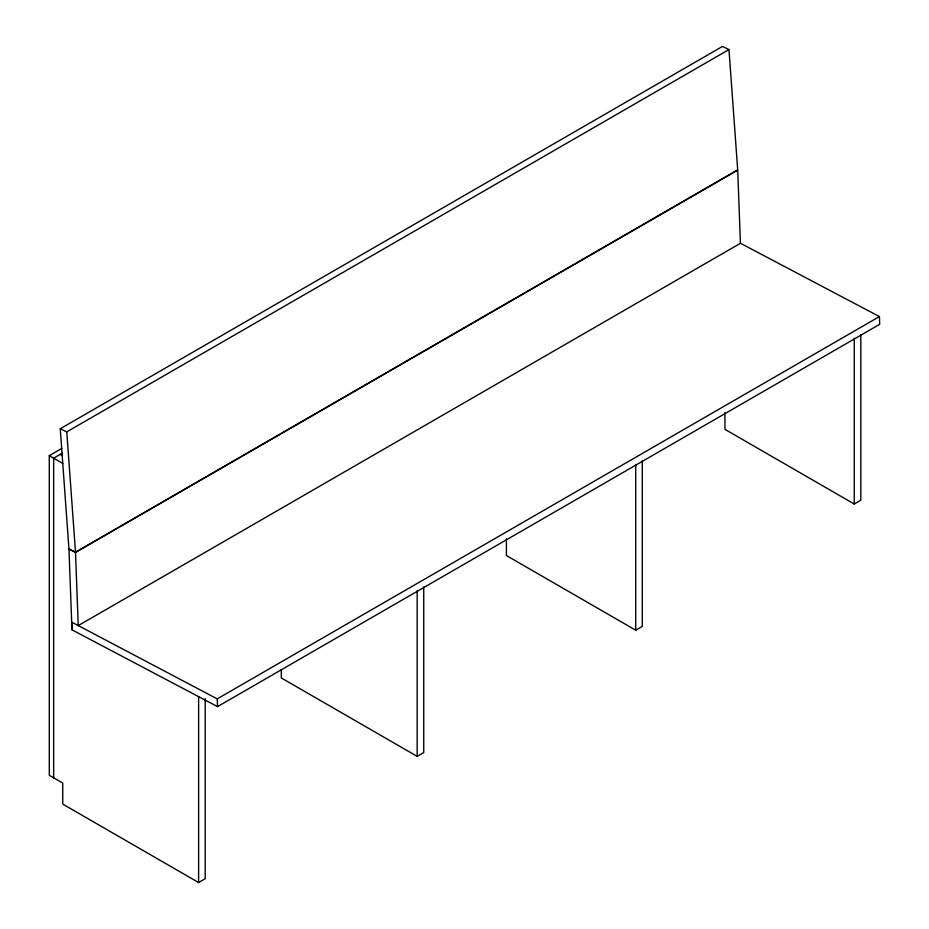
<?xml version="1.0" encoding="UTF-8"?>
<svg xmlns="http://www.w3.org/2000/svg" width="929" height="929" viewBox="0 0 929 929"><rect width="100%" height="100%" fill="white"/><g stroke="black" fill="none" stroke-linecap="round" stroke-linejoin="round"><path stroke-width="1.39" d="M60.246 428.768L722.437 46.45L728.975 49.562L737.696 169.821L75.504 552.14L68.967 549.027L60.246 428.768L66.772 431.88L728.975 49.562M205.181 698.631L205.181 878.764L198.62 882.55L62.754 804.108L62.754 783.077L49.283 775.297L49.283 455.651L61.848 448.393M62.487 453.073L53.65 458.171L53.65 777.828M75.516 552.488L737.719 170.17L740.425 243.305L78.222 625.623L75.516 552.488L68.967 549.027L71.963 629.827L217.525 706.621L879.717 324.302L879.438 316.58L740.262 243.154M71.963 629.827L71.672 622.105L217.235 698.887L879.438 316.58M281.301 669.519L281.301 677.938L417.167 756.369L423.729 752.583L423.729 586.861M506.41 538.715L506.41 555.542L635.715 630.199L642.276 626.413L642.276 460.679M724.957 412.546L724.957 429.361L854.262 504.017L860.823 500.232L860.823 334.51M60.211 454.386L62.487 455.698M49.283 455.651L62.754 463.432M66.772 431.88L75.504 552.14M217.235 698.887L217.525 706.621M854.262 338.295L854.262 504.017M635.715 464.465L635.715 630.199M417.167 590.647L417.167 756.369M198.62 696.645L198.62 882.55"/></g></svg>
